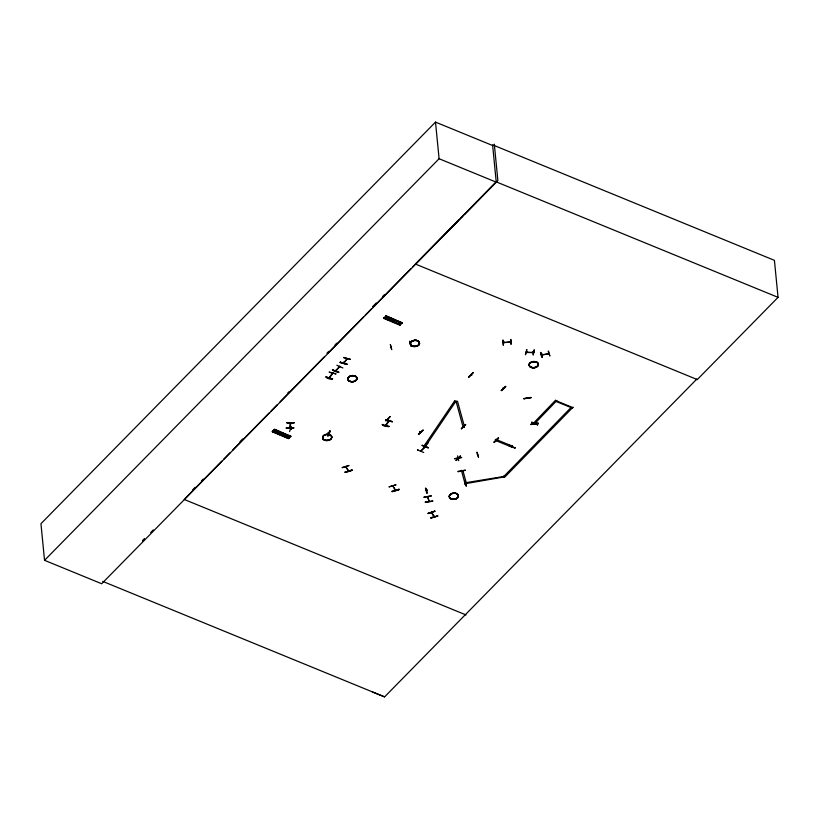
<?xml version="1.0" encoding="UTF-8"?>
<svg xmlns="http://www.w3.org/2000/svg" width="819" height="819" viewBox="0 0 819 819"><rect width="100%" height="100%" fill="white"/><g stroke="black" fill="none" stroke-linecap="round" stroke-linejoin="round"><path stroke-width="1.23" d="M427.528 496.805L429.125 501.515L428.9 500.624M286.292 428.112L293.642 428.132L293.642 427.549M293.663 427.887L286.312 427.876L288.749 427.549M325.972 376.679C324.979 378.04 332.678 380.395 332.586 378.501M340.192 362.602L346.806 364.435L346.959 363.871M340.325 362.111L346.959 364.138M346.806 364.424L340.346 362.315M389.005 426.187C389.445 426.986 381.316 426.218 382.391 424.355M388.851 426.73L382.248 424.856M388.994 426.443L382.371 424.692M286.292 428.122L293.663 427.815M286.937 422.901L294.318 422.635L286.916 422.584M290.765 423.351C289.404 421.601 290.407 430.118 289.803 426.873M290.161 427.784L290.755 422.973M391.083 347.174L391.41 346.744M417.649 450L423.71 452.457M332.381 370.004C347.532 374.559 331.593 371.601 332.575 369.523M509.019 445.086L508.804 445.628L514.854 448.085M514.834 448.136L515.049 447.594M390.366 344.615L391.707 349.672L390.387 344.584M388.052 418.99L388.687 418.857M420.485 432.248L419.778 431.593M425.747 445.126L426.535 444.85M457.575 455.866L458.712 460.688M463.626 426.945L464.404 426.689M496.201 440.09L495.352 439.578M526.801 349.549L525.44 354.781L526.76 349.805M526.361 352.242L527.026 352.211M532.954 351.914L532.831 352.672L533.63 352.672M534.111 349.805L533.159 355.057L534.234 350.082M420.802 450.972L421.191 450.542M421.058 451.013L425.225 446.785M339.332 367.199L339.68 366.779M512.581 446.324L512.602 445.833M477.221 454.504L477.661 454.821M289.557 431.593L291.349 426.412M291.062 429.361L290.53 429.043M328.081 433.507L328.818 433.364L328.02 433.261M328.255 435.892C331.849 425.491 329.647 434.265 327.835 435.575M329.228 377.815L332.637 372.901M332.043 373.239L332.719 373.382L332.637 372.788L332.33 373.833M332.657 373.423L329.422 377.917M343.56 363.124L347.082 358.763L346.437 359.121M347.082 358.763L343.929 363.226M385.647 425.501L388.82 420.413M389.066 421.109L385.872 425.563M288.503 438.615L272.215 431.767L274.672 429.371M290.561 436.578L274.099 429.678L274.508 429.269L290.796 436.21M288.493 438.615L290.673 436.486M288.779 438.349L289.25 437.868L272.778 430.968L272.369 431.48L288.636 438.36L272.358 431.388L289.24 437.899L272.768 431.101M290.786 436.117L290.387 436.629L274.078 429.811M402.395 322.778L401.832 323.198L385.514 316.39L385.944 315.847L402.395 322.778L399.938 325.204L383.64 318.345L385.944 315.847L402.109 323.075M400.378 324.774L384.111 317.895M385.698 316.339L401.996 323.167M425.46 488.257L426.73 493.058L427.098 492.68M427.057 492.946L425.808 488.124L427.129 492.987M502.979 340.305L503.327 345.27L503.02 340.049M385.954 420.946L390.192 416.687M468.796 377.262L473.065 372.758M465.489 424.6L461.547 428.695M548.812 353.777L541.523 354.852L542.096 354.177L542.342 354.934L541.554 355.047M541.707 355.047L548.73 353.788L547.921 353.368M332.023 373.218L332.094 373.771M389.127 421.068L389.045 420.475M427.293 490.151L426.617 490.427M420.864 450.87L425.235 446.846M508.978 445.413L515.028 447.891M503.327 342.168L504.135 342.076M504.064 342.086L504.197 342.608M510.585 341.318C511.22 341.646 509.479 342.076 509.991 341.339M339.936 366.973L339.916 366.328L335.718 371.13M534.643 423.843L533.998 424.16L534.469 423.689M274.396 429.637L290.694 436.455M290.366 436.66L274.099 429.678M384.213 317.649L400.522 324.488M456.05 401.054L426.136 445.208L424.846 444.86L454.76 400.706M340.192 362.612L340.346 362.049M329.566 377.846L329.75 377.027M329.269 372.072L336.066 373.945L329.31 372.276M332.442 379.054L325.972 376.935L332.565 378.828M343.632 357.442L350.43 359.326L343.652 357.647M385.677 420.065L392.475 421.631L385.677 419.758M346.068 467.117L345.546 466.758M345.833 467.199L348.607 471.048L345.884 466.758M395.055 489.946L395.26 489.496M392.854 485.954L395.587 490.294M434.367 516.82L431.705 512.469M541.584 354.862L541.451 354.351M542.27 354.944L542.26 354.207M464.598 483.824L503.972 476.965M503.398 342.158L503.501 342.874M492.649 145.526L435.503 122.113L40.95 523.699L44.543 560.319L101.689 583.742L496.242 182.156L492.588 144.84L774.426 260.35L778.05 297.358L697.215 379.627L696.559 379.361M44.543 560.319L439.097 158.732L435.503 122.113M142.69 540.724L144.461 538.922M150.676 532.596L153.337 529.883M192.485 490.049L195.178 487.305M201.443 480.927L203.245 479.095M239.987 441.697L242.68 438.953M287.5 393.345L289.291 391.513M326.935 353.204L328.726 351.371M335.002 344.994L336.793 343.161M372.645 306.675L376.228 303.02M382.504 296.632L384.295 294.809M185.084 498.525L221.826 461.128M223.618 459.295L229.893 452.917M232.586 450.174L269.338 412.776M271.13 410.943L277.406 404.555M280.088 401.822L324.007 357.125M327.6 353.47L363.452 316.973M365.243 315.151L371.519 308.763M373.31 306.941L410.954 268.622M412.745 266.799L458.456 220.28M461.097 217.598L496.212 181.849L778.05 297.358M417.649 450.01L417.854 449.467M428.173 447.891L422.113 445.393L428.142 447.665M512.602 446.283L511.629 447.051L495.475 440.427L496.253 439.138M556.838 400.583L534.459 423.873L533.282 423.382L555.661 400.102M465.018 482.811L503.767 476.494L570.997 407.555M503.716 476.034L504.944 476.975L572.993 407.207M372.266 691.922L384.582 696.887L696.611 379.299L697.276 379.576L415.438 264.066L462.612 216.236M142.578 540.683L144.349 538.871M464.393 214.435L497.87 180.497L494.307 144.185M336.844 365.254L342.895 367.966M389.946 416.584L385.974 420.71M388.124 418.99L388.554 419.236M472.788 372.901L468.519 377.19L473.034 372.768M419.922 432.043L419.932 431.439M418.765 434.418C426.75 425.829 422.082 432.33 418.407 434.009M427.948 442.895L423.372 447.01L427.917 442.588M425.941 444.932L426.382 444.993M465.509 424.57L461.24 428.859L465.765 424.641M502.661 388.288L503.48 388.37M501.289 390.622C509.049 382.309 505.446 388.462 501.259 390.315M501.371 390.622L505.579 386.333M457.514 458.108L457.626 457.586M456.132 460.442C463.605 452.027 460.391 458.323 456.111 460.145M456.214 460.442L460.35 455.876M494.011 442.291C501.627 433.732 497.942 440.346 493.98 441.994M494.328 442.403L498.587 438.155L498.218 437.725M531.766 422.225L537.827 424.754L531.797 422.246M511.998 446.56L512.387 445.751M385.452 318.673L387.592 316.543M386.558 319.134L388.697 317.004M274.027 432.084L276.157 429.965M275.133 432.555L277.262 430.425M388.216 319.83L390.346 317.7M389.68 320.444L391.82 318.315M276.781 433.251L278.921 431.122M391.339 321.14L393.468 319.011M278.255 433.865L280.385 431.736M279.903 434.551L282.043 432.432M398.423 324.119L400.552 322M286.988 437.541L289.127 435.411M434.019 515.939L434.131 516.891L431.367 512.53M429.002 501.095L427.846 496.846M291.206 429.351L291.257 428.777M328.716 433.548L327.979 432.882M512.428 446.13L496.294 439.598M335.944 370.188L335.503 370.976L339.701 366.236M385.708 419.973L392.291 421.887M534.612 423.423L534.469 422.962M510.667 342.066L503.521 342.629M531.562 422.481L537.622 424.897M503.337 388.564L502.723 388.308M463.769 426.791L464.445 427.078L463.923 426.822M495.536 439.813L496.099 440.018M458.087 458.374L457.616 458.19M342.209 467.731L349.058 465.489L342.209 467.526M345.198 472.491C358.415 467.598 349.672 472.153 345.014 471.939M389.127 486.865L396.068 484.776L389.138 486.844M392.096 491.513C404.013 487.264 398.812 490.786 392.045 491.216M434.848 511.22L427.999 513.462L434.828 511.015M430.845 517.925L437.817 515.97L430.804 517.669M430.989 518.181L437.817 515.97M465.233 483.916L464.486 483.456M503.521 342.659L510.616 341.84M457.729 457.985L458.333 458.2M542.188 357.35C539.311 346.498 540.704 356.48 542.158 357.053M548.187 351.238L549.846 356.009L548.525 351.197M456.101 401.505L457.504 401.259L464.496 426.76L463.083 427.006L456.101 401.505L454.801 401.167M461.537 470.997L462.95 470.751L466.441 483.497L465.028 483.753L461.414 470.382M423.986 497.102L431.244 495.833M424.007 497.307L431.265 496.038M432.657 501.177L425.409 502.457L425.307 501.893M454.473 458.701L461.752 457.493L454.473 458.681M458.046 471.764L465.243 470.075M531.07 397.389L523.802 398.648L531.142 397.676M523.853 398.802L531.121 397.563M527.487 398.464L527.682 398.28M530.907 424.539C543.581 421.59 537.704 424.918 530.855 424.211M530.886 424.518L538.124 422.973M464.721 481.388L466.39 486.117L464.69 481.091M426.679 490.673L427.252 489.987M477.037 452.508L478.521 457.258L477.006 452.201M510.8 339.445L511.076 344.369L510.79 339.435M526.975 352.487L527.129 351.883M286.937 422.788L294.287 422.799M395.362 490.438L392.946 486.015M503.45 342.905L503.47 342.096M526.433 352.242L533.517 352.467M427.866 442.813L423.679 446.846M464.782 481.337L466.011 485.892M532.964 352.672L532.8 351.935M526.422 352.436L533.558 352.672L533.609 351.965M383.978 318.018L400.071 324.815M439.097 158.732L496.242 182.156M555.702 400.563L573.034 407.667M428.378 447.737L422.092 445.188M184.183 499.436L466.021 614.946M102.744 581.388L384.582 696.887M471.642 375.307L471.109 375.153L471.621 375.327M332.534 369.85L338.605 372.031M422.983 430.139L418.478 434.254M420.024 431.848L420.577 432.074M385.524 316.267L401.986 323.188M411.158 346.212L409.817 341.175M471.007 375.348L471.539 375.174M410.462 343.796L410.022 343.478M533.568 352.477L533.466 351.904M344.123 362.837L344.072 362.305M434.869 511.322L428.05 513.564M398.863 488.974L399.048 489.527L392.229 491.758M352.027 470.26L351.842 469.707M345.075 472.266L351.883 469.963M503.767 476.494L504.023 477.416M465.059 483.271L465.315 484.203M432.565 500.624L432.667 501.187M411.312 346.202L409.858 341.4L411.107 345.966M465.274 470.382L457.985 471.334M461.762 470.966L461.66 470.341M432.596 500.921L425.348 502.221M289.844 427.753L289.752 427.211M572.174 408.036L556.019 401.423M542.106 357.084L540.878 352.569M495.495 439.424L495.475 440.427M458.599 457.77L458.681 458.323M388.687 420.485L388.738 421.519L388.472 421.079M386.158 424.713L385.933 424.651M343.837 362.233L343.898 362.776L343.734 362.264M290.571 429.074L291.216 429.156L290.663 429.064M329.74 430.937L327.866 435.882L329.74 430.937M349.795 381.439A4.607 3.071 -5.6 0 0 357.002 378.767A4.607 3.071 -5.6 0 0 350.45 376.085A4.607 3.071 -5.6 0 0 349.795 381.439M349.785 381.204A4.597 3.051 -5.6 0 0 356.961 378.552A4.597 3.051 -5.6 0 0 350.44 375.88A4.597 3.051 -5.6 0 0 349.785 381.204M349.774 381.296A4.617 3.071 -5.6 0 0 356.992 378.634A4.617 3.071 -5.6 0 0 350.44 375.941A4.617 3.071 -5.6 0 0 349.774 381.296M349.805 381.429A4.597 3.051 -5.6 0 0 356.982 378.767A4.597 3.051 -5.6 0 0 350.46 376.105A4.597 3.051 -5.6 0 0 349.805 381.429M324.539 440.172A4.617 3.071 -5.6 0 0 331.756 437.5A4.617 3.071 -5.6 0 0 325.194 434.817A4.617 3.071 -5.6 0 0 324.539 440.172A4.607 3.061 -5.6 0 0 331.736 437.51A4.607 3.061 -5.6 0 0 325.204 434.838A4.607 3.061 -5.6 0 0 324.549 440.172M324.519 439.926A4.607 3.061 -5.6 0 0 331.715 437.274A4.607 3.061 -5.6 0 0 325.184 434.592A4.607 3.061 -5.6 0 0 324.519 439.926M324.519 440.028A4.617 3.071 -5.6 0 0 331.746 437.356A4.617 3.071 -5.6 0 0 325.184 434.674A4.617 3.071 -5.6 0 0 324.519 440.028M531.101 367.455A4.617 3.071 -5.6 0 0 538.329 364.793A4.617 3.071 -5.6 0 0 531.766 362.1A4.617 3.071 -5.6 0 0 531.101 367.455A4.607 3.061 -5.6 0 0 538.308 364.793A4.607 3.061 -5.6 0 0 531.777 362.121A4.607 3.061 -5.6 0 0 531.111 367.455M531.091 367.219A4.607 3.061 -5.6 0 0 538.288 364.557A4.607 3.061 -5.6 0 0 531.756 361.885A4.607 3.061 -5.6 0 0 531.091 367.219A4.617 3.071 -5.6 0 0 538.308 364.66A4.617 3.071 -5.6 0 0 531.756 361.967A4.617 3.071 -5.6 0 0 531.091 367.322A4.597 3.051 -5.6 0 0 538.278 364.568A4.597 3.051 -5.6 0 0 531.756 361.896A4.597 3.051 -5.6 0 0 531.101 367.219M412.305 346.14A4.607 3.071 -5.6 0 0 419.512 343.478A4.607 3.071 -5.6 0 0 412.971 340.796A4.617 3.071 -5.6 0 0 412.305 346.15A4.607 3.061 -5.6 0 0 419.502 343.499A4.617 3.071 -5.6 0 0 412.971 340.796A4.607 3.071 -5.6 0 0 412.305 346.14A4.617 3.071 -5.6 0 0 419.523 343.489A4.607 3.061 -5.6 0 0 412.971 340.817A4.607 3.061 -5.6 0 0 412.315 346.15M412.295 345.915A4.607 3.061 -5.6 0 0 419.482 343.253A4.607 3.061 -5.6 0 0 412.95 340.581A4.607 3.061 -5.6 0 0 412.295 345.915M412.285 346.017A4.617 3.071 -5.6 0 0 419.512 343.345A4.617 3.071 -5.6 0 0 412.95 340.663A4.617 3.071 -5.6 0 0 412.285 346.017M451.249 498.976A4.617 3.071 -5.6 0 0 458.466 496.314A4.617 3.071 -5.6 0 0 451.914 493.622A4.617 3.071 -5.6 0 0 451.249 498.976A4.607 3.061 -5.6 0 0 458.456 496.324A4.607 3.061 -5.6 0 0 451.924 493.642A4.607 3.061 -5.6 0 0 451.259 498.976M451.238 498.74A4.607 3.061 -5.6 0 0 458.435 496.079A4.607 3.061 -5.6 0 0 451.904 493.407A4.607 3.061 -5.6 0 0 451.238 498.74M451.238 498.843A4.617 3.071 -5.6 0 0 458.456 496.181A4.617 3.071 -5.6 0 0 451.904 493.488A4.617 3.071 -5.6 0 0 451.238 498.843"/></g></svg>
